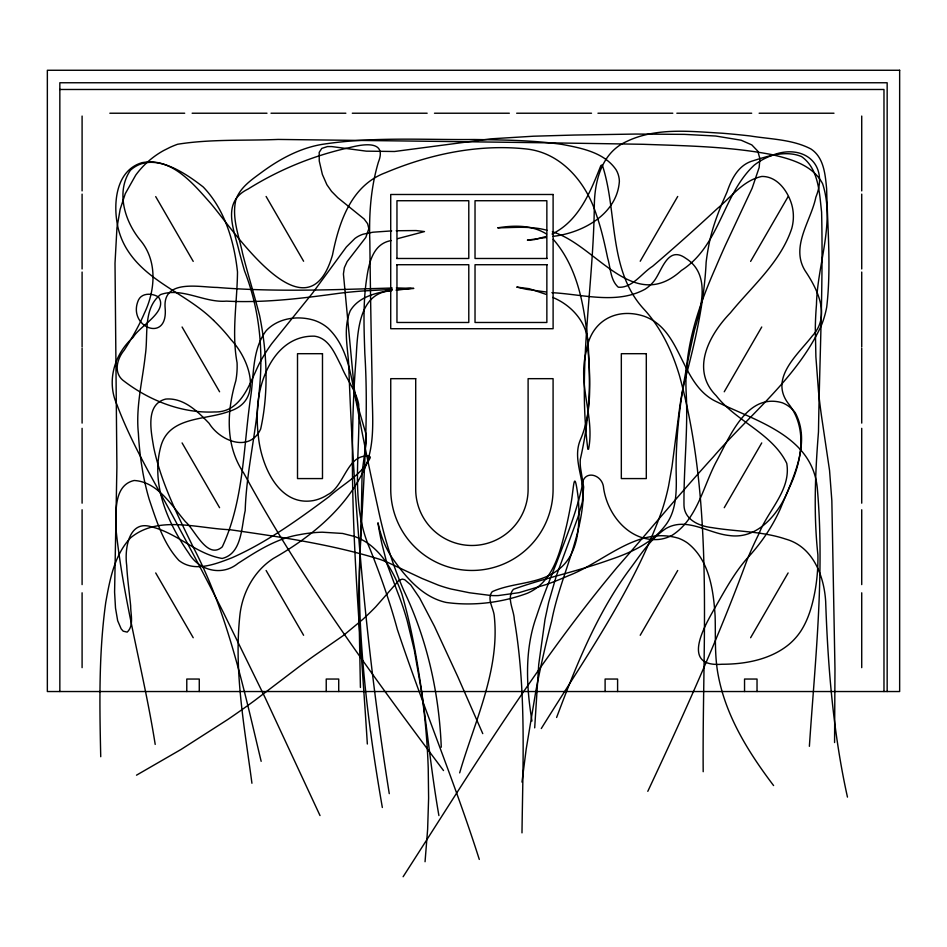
<?xml version="1.0" encoding="UTF-8"?>
<svg xmlns="http://www.w3.org/2000/svg" width="947" height="947" viewBox="0 0 947 947"><rect width="100%" height="100%" fill="white"/><g stroke="black" fill="none" stroke-linecap="round" stroke-linejoin="round"><path stroke-width="1.42" d="M834.579 742.543L834.97 668.961L831.845 500.714L829.56 470.529L822.209 420.847A606.956 606.956 0 0 1 818.539 391.762L815.888 356.83L815.308 328.076A350.378 350.378 0 0 1 816.48 304.52C817.261 264.414 835.408 223.042 822.6 183.682C812.786 164.944 790.461 158.859 771.355 154.515C729.19 146.465 686.09 145.814 643.321 144.299C521.584 142.275 399.823 140.949 278.087 139.434C244.693 140.843 210.625 138.96 177.61 144.252A104.715 104.715 0 0 0 170.259 147.223L163.582 150.573A86.508 86.508 0 0 0 135.741 175.112L125.3 193.638L120.162 209.263L116.943 227.884L115.013 263.23L116.895 467.025L114.587 592.147L115.51 608.069L117.665 620.711L121.169 628.879L123.205 631.176L127.206 632.111C134.214 625.576 130.556 614.201 130.65 605.749C129.325 592.277 127.395 578.854 126.697 565.312C124.471 549.378 128.555 519.37 151.508 526.863C176.971 532.912 196.384 554.161 222.166 558.458C242.006 553.711 241.402 526.863 245.19 510.682C246.398 471.263 256.294 432.945 258.945 393.751C263.692 352.095 259.892 310.178 244.539 270.925A881.136 881.136 0 0 1 238.94 250.576C233.897 229.15 221.338 201.983 248.007 189.08C279.045 169.62 313.599 155.474 349.407 147.637C362.275 144.299 387.465 139.505 378.386 162.15C370.715 187.908 368.868 214.827 369.839 241.58C370.336 288.231 371.177 334.883 372.1 381.523C371.484 410.726 376.847 441.693 364.382 469.227C345.702 508.799 310.663 537.257 273.352 558.458C254.53 570.698 242.965 591.544 240.076 613.573C233.578 670.287 244.539 727.166 251.926 783.252M703.195 771.71C702.058 640.018 714.654 504.313 679.496 375.722C672.157 351.171 660.923 327.402 643.321 308.509C607.891 269.433 617.693 211.453 602.245 164.873L600.872 165.536C590.514 191.578 578.984 220.982 552.054 234.016M521.986 832.875C522.874 761.802 526.39 689.889 514.316 619.492C514.008 609.951 506.089 597.604 513.428 589.294C544.821 578.001 577.919 571.242 609.406 559.902C629.814 553.095 650.743 543.921 664.415 526.603C676.016 512.741 676.584 493.849 676.241 476.672C674.986 427.286 683.45 378.078 694.506 330.124C701.36 306.994 710.925 274.192 685.841 258.353C667.647 245.131 662.154 270.534 654.081 281.046A37.951 37.951 0 0 1 645.345 289.048C616.793 304.875 582.523 294.197 551.9 292.67M534.688 727.852L538.736 664.368L545.01 619.421L548.668 602.339L556.374 575.764L577.883 517.453L582.346 501.969L583.66 487.042L580.618 468.339A45.018 45.018 0 0 1 580.298 459.295C588.596 423.38 591.402 386.589 587.969 349.774C590.099 326.206 573.752 306.011 552.717 297.417M425.049 861.734L427.63 829.347L428.612 798.132L428.233 768.36A721.33 721.33 0 0 0 421.308 690.221L414.277 650.044L407.234 620.901A291.108 291.108 0 0 0 397.562 592.218L387.193 564.471L381.866 543.602A383.937 383.937 0 0 1 378.8 528.012C376.338 514.174 379.854 531.965 380.516 532.664C383.073 541.613 387.003 550.148 392.176 557.89C405.659 576.983 422.22 597.155 446.155 602.446C473.204 606.222 501.614 602.706 527.219 593.319C553.77 582.003 560.364 550.834 566.543 525.668A432.862 432.862 0 0 0 570.65 505.296C573.941 489.587 573.775 463.308 578.333 498.785C579.955 523.596 579.671 554.386 557.357 570.437C538.31 584.536 513.002 582.287 492.239 591.65C486.616 598.421 493.162 607.678 494.156 615.053C500.418 669.493 474.423 721.768 459.674 772.87M809.377 746.319C815.083 661.255 824.671 575.575 817.486 490.333C813.674 435.052 754.534 420.977 713.801 400.356C679.839 381.641 681.686 329.461 644.019 316.215C616.177 307.124 591.058 321.069 586.548 350.248A81.371 81.371 0 0 0 584.015 364.548C581.399 392.898 594.207 421.107 588.537 449.245L587.838 449.198C577.421 368.608 593.284 287.568 594.314 206.766C594.373 181.871 601.309 153.047 626.133 141.719C655.869 127.182 690.209 131.432 722.111 133.219A849.921 849.921 0 0 1 750.32 135.977C770.562 139.268 792.284 139.292 810.833 148.928C823.985 157.403 825.251 174.662 826.636 188.784C827.571 228.132 831.277 267.847 826.719 307.041A96.44 96.44 0 0 1 821.321 325.555C797.161 377.699 750.213 414.076 713.387 456.821C680.538 492.902 649.405 530.486 617.266 567.194C536.499 663.48 471.014 771.32 403.114 876.733M521.986 782.104L526.189 749.148L535.919 690.647A1115.341 1115.341 0 0 1 551.616 621.173C559.582 579.339 580.854 540.157 583.234 497.341C584.062 478.128 572.485 458.822 580.286 440.012C592.763 411.377 589.721 379.297 588.442 348.934C585.116 310.817 579.292 269.232 553.285 239.378M556.611 717.471C575.74 666.617 596.089 615.254 628.37 571.088C639.746 556.102 649.926 539.198 665.871 528.568C686.551 516.6 708.261 533.362 729.214 535.517C758.665 539.79 779.559 512.516 789.147 488.119C801.825 461.544 808.028 427.926 788.034 403.138C769.39 377.936 797.966 354.521 812.254 335.984C830.839 316.144 817.817 289.687 805.187 270.866C790.129 246.634 811.023 221.065 815.864 197.142C829.655 163.31 802.417 142.76 771.166 155.734A64.349 64.349 0 0 0 754.357 165.038C722.454 194.549 720.193 245.604 681.449 270.428C633.01 314.511 595.935 244.563 552.35 231.826M647.795 791.337C683.568 714.985 718.453 638.112 747.479 558.919A387.098 387.098 0 0 1 759.092 533.469C768.029 510.303 791.349 489.848 786.744 463.308C772.018 433.134 736.34 421.581 716.169 395.668C690.174 369.602 709.315 334.634 730.386 312.853C752.273 286.018 780.577 262.212 791.763 228.428A44.45 44.45 0 0 0 791.881 205.073C788.034 191.46 777.463 176.26 761.862 176.438C743.277 180.226 731.309 196.988 717.424 208.494C696.187 228.18 674.607 247.498 652.578 266.308C641.735 273.115 632.288 288.314 618.284 287.213C610.282 280.052 610.614 267.776 607.666 258.117C604.6 243.474 601.357 228.831 596.361 214.697C586.24 182.57 561.216 152.36 525.786 148.916C478.176 143.873 429.453 154.231 385.607 172.674C351.1 185.434 339.002 222.225 332.504 254.968C307.23 341.843 234.892 231.802 210.719 203.427C193.342 183.836 171.561 157.036 142.086 162.671C115.558 170.365 112.859 204.173 117.878 226.96A72.161 72.161 0 0 0 126.223 248.102C146.323 281.91 186.689 293.606 213.596 320.406M640.208 261.242L677.709 196.467M750.616 261.384L788.117 196.609M724.242 391.774L761.743 326.999M640.208 635.271L677.709 570.496M724.242 507.699L761.743 442.924M750.616 637.722L788.117 572.947M541.293 728.527C584.938 658.106 633.839 589.436 661.87 510.788A223.101 223.101 0 0 0 668.594 485.929L672.015 466.504L679.816 406.464A351.325 351.325 0 0 1 684.219 382.884C694.814 343.311 704.189 303.265 706.142 262.189A222.829 222.829 0 0 1 708.427 247.404C711.777 228.132 719.069 209.891 726.988 192.111C731.51 178.876 738.506 164.778 753.185 160.741C768.408 155.947 785.998 150.076 801.529 156.563C818.824 168.744 819.344 192.963 821.594 212.021C823.322 285.272 819.581 358.593 818.48 431.868C815.213 472.778 813.461 513.83 817.888 554.729A179.374 179.374 0 0 1 817.202 574.817A190.347 190.347 0 0 1 815.272 589.768C812.692 604.091 808.868 618.545 800.949 630.915A62.064 62.064 0 0 1 788.863 644.481C774.575 656.2 756.203 661.633 738.068 663.468A159.605 159.605 0 0 1 721.981 664.249C680.289 667.528 704.509 626.109 715.186 607.418C724.751 590.691 733.972 573.527 746.674 558.884C760.607 543.933 772.338 527.029 780.588 508.255C792.284 479.016 811.674 443.421 795.184 412.62A29.653 29.653 0 0 0 782.447 402.83C746.544 392.094 729.32 437.94 715.825 462.574C702.875 487.421 697.063 519.347 671.991 535.386A36.116 36.116 0 0 1 658.946 539.435C629.601 542.063 607.536 515.144 603.618 488.155C602.706 473.536 582.381 469.037 582.145 486.119C576.498 512.232 566.33 537.067 556.883 561.962C549.769 579.931 542.548 597.877 536.547 616.26C524.366 649.82 526.331 686.386 531.954 721.046M136.51 775.179L181.197 749.361L227.813 719.483A921.372 921.372 0 0 0 254.719 700.472L298.281 667.339A673.317 673.317 0 0 1 315.422 654.91L343.418 635.461L362.677 619.492A308.095 308.095 0 0 0 375.758 606.802L398.995 580.322L402.297 579.114L404.7 579.706L410.667 584.832L419.663 598.066L434.424 626.275L457.815 676.75L482.757 733.629M546.407 236.395L534.333 239.627L527.396 240.147L546.336 237.46M391.253 240.562C373.177 243.545 368.951 262.781 366.761 277.968C362.855 302.945 364.003 328.349 364.82 353.515C369.413 426.209 361.849 498.773 359.327 571.349A972.794 972.794 0 0 0 360.558 627.66C363.695 688.019 372.017 747.976 382.339 807.495M397.645 238.644L424.481 231.577L416.1 230.559L396.225 230.748M553.084 236.348C582.677 232.962 617.243 214.117 619.374 181.22A23.58 23.58 0 0 0 616.118 169.809C604.257 152.408 581.517 148.087 562.198 144.441C533.043 140.168 503.508 139.99 474.116 139.505C423.368 139.955 372.147 136.569 321.802 144.429C300.104 148.134 280.324 158.705 262.698 171.561C252.387 179.208 240.431 186.902 235.945 199.58C231.459 217.668 238.987 235.957 242.61 253.536C247.877 274.31 254.27 294.801 259.596 315.564C267.113 352.568 268.83 392.117 260.662 429.038C249.475 453.151 219.905 440.923 209.133 423.333C197.651 411.46 183.647 397.551 165.749 399.066C145.08 404.168 151.106 431.572 153.627 446.948C160.824 482.118 177.207 514.375 192.857 546.383C227.99 613.443 243.651 688.303 261.159 761.329M392.259 290.161C376.87 292.599 358.83 296.387 350.224 310.829C342.494 329.367 348.567 349.988 348.875 369.306C354.142 511.404 366.809 653.17 389.264 793.645M391.383 290.8C358.416 292.351 357.575 332.776 356.155 357.35C345.75 486.225 359.351 615.396 367.341 744.011M396.142 290.279L411.045 288.35L396.379 287.912M392.165 289.368L363.755 290.918A471.582 471.582 0 0 0 339.606 293.227C302.129 298.376 264.331 303.076 226.416 301.134C204.161 303.028 182.037 286.811 160.445 294.624C142.76 308.769 148.324 334.954 145.341 354.865C142.512 381.037 135.599 406.961 138.404 433.537A323.957 323.957 0 0 0 141.186 462.1L142.737 471.76A251.582 251.582 0 0 0 149.212 499.377C156.444 520.649 163.31 543.578 178.876 560.411C194.289 572.781 215.549 564.033 231.695 557.89C266.924 542.359 298.269 519.512 329.059 496.69C342.743 484.177 362.097 474.778 370.301 457.59L369.839 456.442C347.3 452.441 344.755 486.273 327.828 494.606A41.301 41.301 0 0 1 313.836 500.49C278.82 507.047 261.455 465.593 258.484 437.254A145.459 145.459 0 0 1 257.324 413.803C257.264 380.564 275.198 335.084 314.511 336.173C329.378 338.197 335.131 354.438 341.251 365.992C346.318 379.037 355.823 390.223 358.664 404.097C360.724 452.287 349.632 502.691 369.886 548.715C380.445 575.149 389.915 601.984 397.361 629.471C423.025 706.675 454.619 781.843 479.289 859.426M397.231 289.155L413.815 288.397L408.429 288.515A198.041 198.041 0 0 0 396.473 289.581M391.691 230.89L372.988 232.204L363.198 234.193A27.593 27.593 0 0 0 354.924 238.466L346.377 246.966L312.522 293.132L271.706 343.702A165.737 165.737 0 0 0 259.158 363.897C249.452 383.44 241.544 412.809 214.318 411.957C182.002 413.448 149.756 400.676 124.317 381.333C113.072 373.627 116.765 359.079 124.199 350.177C131.858 338.351 138.878 326.088 144.429 313.126C155.533 289.9 157.652 260.247 139.825 239.65C124.661 220.829 115.723 191.768 130.437 170.235C152.301 150.431 184.369 172.342 203.167 186.926C224.841 209.382 234.217 241.603 237.496 271.967C237.188 302.282 231.482 332.527 237.07 362.737A79.939 79.939 0 0 1 235.827 380.777C226.795 411.448 224.995 445.398 243.77 473.121C300.815 578.309 371.97 674.951 443.516 770.562M392.224 288.018C333.912 289.699 275.423 292.197 217.183 287.438C199.379 287.296 162.41 278.572 165.145 308.142C168.329 344.223 126.436 326.514 138.546 299.868C142.192 292.54 152.491 293.227 158.492 297.003C168.779 311.61 139.233 326.159 133.231 337.274C114.362 354 106.336 381.132 116.931 404.641C133.219 448.203 158.208 487.788 179.634 528.888A3062.929 3062.929 0 0 1 223.421 612.543L265.148 697.738L320.015 815.568M59.839 89.48L883.977 89.48L883.977 691.535M109.84 113.226L184.689 113.226M192.134 113.226L266.983 113.226M271.008 113.226L345.856 113.226M352.296 113.226L427.144 113.226M434.484 113.226L509.332 113.226M516.671 113.226L591.52 113.226M597.959 113.226L672.808 113.226M676.845 113.226L751.693 113.226M759.139 113.226L833.987 113.226M396.615 258.484L468.789 258.484L468.789 200.728L396.959 200.728L396.959 258.484M547.212 258.484L475.027 258.484L475.027 200.728L546.857 200.728L546.857 258.484M396.615 264.722L468.789 264.722L468.789 322.477L396.959 322.477L396.959 264.722M547.212 264.722L475.027 264.722L475.027 322.477L546.857 322.477L546.857 264.722M546.289 291.996L526.307 289.297L516.742 287.071L529.302 288.705L546.206 294.41M546.999 230.299C530.9 225.765 514.126 227.718 497.696 227.836C514.032 225.197 532.131 224.877 546.573 234.075M354.427 536.464L342.648 533.457L322.252 532.202A137.398 137.398 0 0 0 299.003 534.783C276.346 538.535 256.921 551.19 238.005 563.394C221.858 576.605 198.941 570.627 188.761 553.143C167.607 522.851 150.668 484 160.777 446.605C168.85 416.242 205.12 420.326 228.653 411.554C264.343 401.126 249.535 359.15 231.032 339.701A182.546 182.546 0 0 0 213.596 320.406M773.592 785.56C748.888 752.912 726.219 716.891 718.382 676.111C714.405 656.295 715.707 636.041 715.115 615.988C713.434 590.182 709.398 560.079 687.629 543.069A40.129 40.129 0 0 0 678.739 538.322C637.532 525.774 604.115 562.163 568.33 575.752A316.629 316.629 0 0 1 546.762 584.382L519.086 592.656L498.24 595.58A84.674 84.674 0 0 1 491.067 595.521L469.534 592.775L450.997 588.998A147.294 147.294 0 0 1 438.319 585.128L422.019 578.463L388.152 562.589A141.221 141.221 0 0 0 380.244 559.476C331.426 544.3 280.49 536.996 230.014 529.716C197.461 528.509 158.421 514.86 130.568 537.837C114.256 555.191 109.828 579.73 105.768 602.328C98.654 653.454 99.553 705.243 100.737 756.712M266.107 196.467L303.608 261.242M155.71 196.609L193.212 261.384M182.084 326.999L219.586 391.774M266.107 570.496L303.608 635.271M182.084 442.924L219.586 507.699M155.71 572.947L193.212 637.722M155.201 744.413C143.861 672.5 123.477 601.972 116.019 529.491C116.031 513.049 113.297 485.219 134.166 480.484C157.924 481.881 171.537 505.485 185.494 521.761C194.644 529.42 207.275 560.198 222.285 546.845C243.947 500.513 243.332 447.162 250.624 397.278C254.056 375.012 252.009 349.703 266.143 330.74C278.122 317.908 297.938 315.304 314.167 320.311A41.088 41.088 0 0 1 328.218 328.289C349.159 348.247 351.124 379.262 357.066 405.932C363.423 440.485 370.656 474.873 378.232 509.19C384.174 537.316 392.579 564.921 404.144 591.271C427.298 640.054 439.136 693.334 441.266 747.219M847.458 797.102C833.206 732.8 827.915 667.15 825.666 601.499C824.103 575.894 812.976 546.644 785.809 539.127C761.968 531.078 736.494 531.74 711.919 527.609C699.466 526.224 684.397 519.867 683.983 505.319C683.627 468.398 688.031 431.465 686.279 394.473C683.497 350.461 697.809 308.035 715.305 268.321A1090.861 1090.861 0 0 1 725.248 245.569L752.119 188.252L759.163 167.524L759.908 158.705L757.778 151.129L751.811 144.903L741.087 140.203L715.695 136.025L684.361 134.367L635.544 134.06L573.953 135.054L533.457 136.214L490.783 138.842L394.532 151.496L366.288 151.153L331.841 146.584L327.52 146.56L321.779 148.407L319.198 152.372L319.246 160.978L322.371 174.437L326.881 184.724L331.557 191.377L337.771 197.686L364.145 219.017L367.602 223.693L368.857 228.653L365.814 237.413L347.147 261.585L344.353 267.681L343.418 273.991L354.32 389.253L357.445 404.677L366.181 434.709L366.288 441.633L362.121 472.068L361.411 510.469A820.765 820.765 0 0 1 360.428 540.05L358.771 600.978L360.416 687.463M438.899 815.568C425.996 741.963 422.812 666.084 401.907 594.089C395.219 575.598 385.76 557.12 369.934 544.821A57.305 57.305 0 0 0 354.427 536.464M887.161 691.535L887.161 82.756L59.839 82.756L59.839 691.535M861.723 116.055L861.723 190.903M861.723 194.123L861.723 268.972M861.723 272.049L861.723 346.898M861.723 348.247L861.723 423.096M861.723 428.328L861.723 503.177M861.723 509.758L861.723 584.607M861.723 592.81L861.723 667.659M757.032 691.535L757.032 679.046L744.543 679.046L744.543 691.535M617.598 691.535L617.598 679.046L605.109 679.046L605.109 691.535M338.718 691.535L338.718 679.046L326.23 679.046L326.23 691.535M199.272 691.535L199.272 679.046L186.784 679.046L186.784 691.535M82.093 116.055L82.093 190.903M82.093 194.123L82.093 268.972M82.093 272.049L82.093 346.898M82.093 348.247L82.093 423.096M82.093 428.328L82.093 503.177M82.093 509.758L82.093 584.607M82.093 592.81L82.093 667.659M899.65 70.267L47.35 70.267L47.35 691.535L899.65 691.535L899.65 70.267M553.107 194.49L390.72 194.49L390.72 328.716L553.107 328.716L553.107 194.49M322.489 353.693L297.512 353.693L297.512 478.578L322.489 478.578L322.489 353.693M646.304 353.693L621.327 353.693L621.327 478.578L646.304 478.578L646.304 353.693M415.709 378.67L390.744 378.67L390.744 489.279A81.17 81.17 0 0 0 471.914 570.461A81.17 81.17 0 0 0 553.084 489.279L553.084 378.67L528.106 378.67L528.106 489.279A56.193 56.193 0 0 1 471.914 545.484A56.193 56.193 0 0 1 415.709 489.279L415.709 378.67"/></g></svg>
